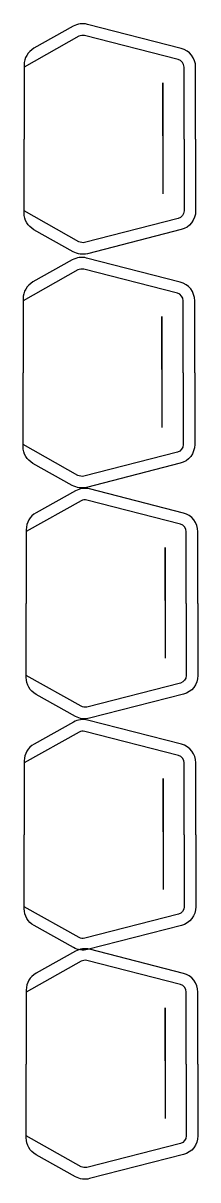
# Model space of a CAD drawing. Header units: millimetres. Extents: x 332 to 5606, y 276 to 1426.
# Drawn here: x 2287.834 to 2288.287, y 1354.189 to 1357.191 of the extents above; entities that cross this region are included whole.
import ezdxf

# ---------------------------------------------------------------- set-up
doc = ezdxf.new("R2010")
doc.units = ezdxf.units.MM

# ---------------------------------------------------------------- blocks, each defined once
blk = doc.blocks.new('Cadeira-Auditório-P1')
blk.add_line((0.0004, 0.0853), (-0.1863, 0.0853))
for points in [[(0.0004, 0.0853), (-0.1863, 0.0853, 0.342369), (-0.2348, 0.0477)], [(0.0004, 0.0853), (0.187, 0.0853, -0.342369), (0.2355, 0.0477)], [(-0.2348, 0.0477), (-0.2972, -0.1953, 0.19305), (-0.2923, -0.2322), (-0.2351, -0.3342, 0.271204), (-0.1915, -0.3597), (0.0004, -0.3597)], [(-0.2057, 0.0403), (-0.2681, -0.2027, 0.19305), (-0.2662, -0.2175), (-0.1864, -0.3597, 0.221086)], [(0.0004, 0.0553), (-0.1863, 0.0553, 0.342369), (-0.2057, 0.0403, 0.342369)], [(0.0004, 0.0553), (0.187, 0.0553, -0.342369), (0.2064, 0.0403, -0.342369)], [(0.2355, 0.0477), (0.2979, -0.1953, -0.19305), (0.293, -0.2322), (0.2358, -0.3342, -0.271204), (0.1922, -0.3597), (0.0004, -0.3597)], [(0.2064, 0.0403), (0.2688, -0.2027, -0.19305), (0.2669, -0.2175), (0.1871, -0.3597, -0.271204)]]:
    blk.add_lwpolyline(points, format="xyb")
for points in [[(-0.1454, 0.0003), (0.1422, 0.0003)], [(-0.0078, 0.0003), (-0.1454, 0.0003)]]:
    blk.add_lwpolyline(points)

msp = doc.modelspace()

# ---------------------------------------------------------------- block references
at = {"color": 3, "rotation": 270}
for p in [(2288.1956, 1356.8909), (2288.1932, 1356.2845), (2288.2013, 1355.6852), (2288.1961, 1355.0852), (2288.2013, 1354.4905)]:
    msp.add_blockref('Cadeira-Auditório-P1', p, dxfattribs=at)

doc.saveas('drawing.dxf')
